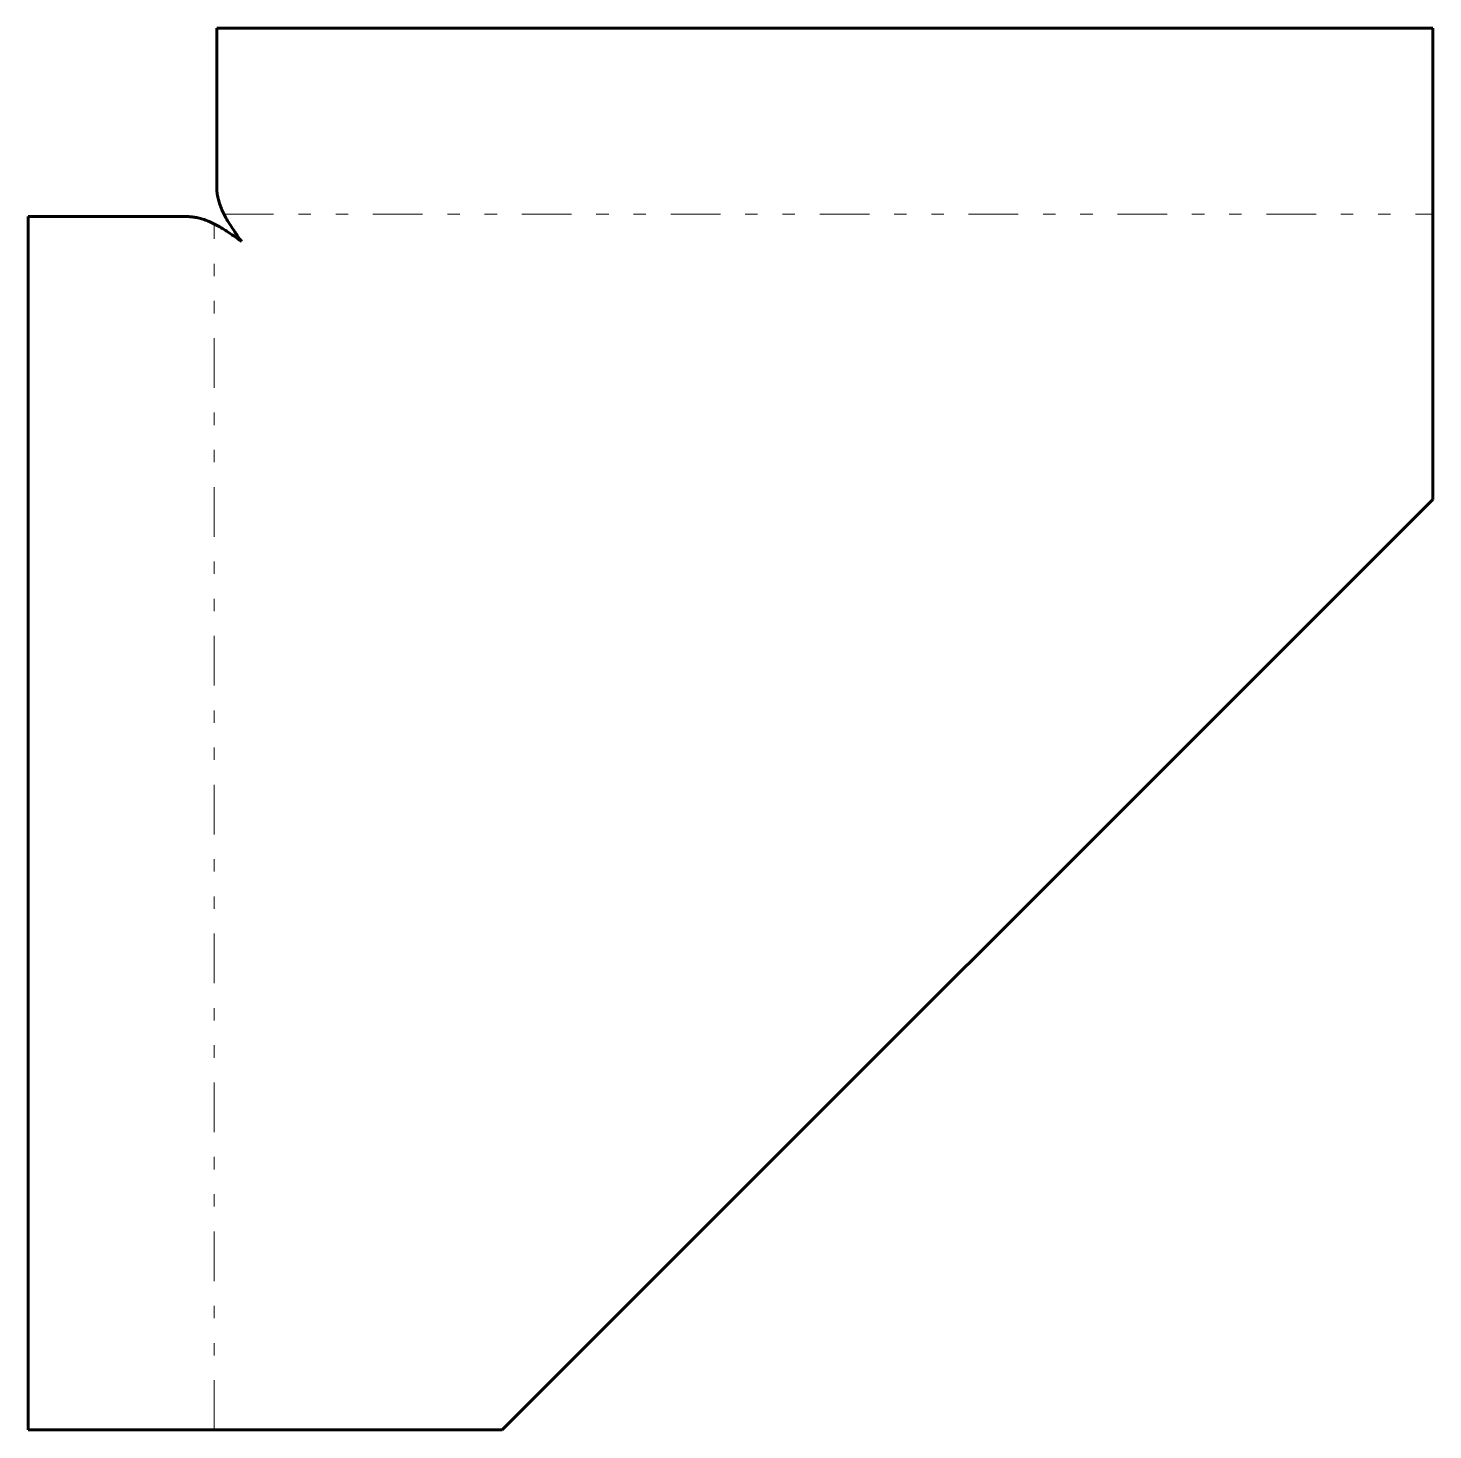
# Model space of a CAD drawing. Header units: millimetres. Extents: x -50 to 63, y -59 to 54.
import ezdxf

# ---------------------------------------------------------------- set-up
doc = ezdxf.new("R2010")
doc.units = ezdxf.units.MM
doc.linetypes.add('K5LT_BASIC', pattern=[0])
doc.linetypes.add('K5LT_CHAIN_LINE_WITH_2_POINTS', pattern=[12, 4, -2, 1, -2, 1, -2])
doc.layers.add('Системный слой', color=7, linetype='Continuous')

msp = doc.modelspace()

# ---------------------------------------------------------------- linework, layer by layer
at = {"layer": 'Системный слой', "color": 5, "linetype": 'K5LT_BASIC', "lineweight": 60, "true_color": 0x0000ff}
for p, q in [((-34.63, 53.74), (63.37, 53.74)), ((-34.63, 53.74), (-34.63, 40.94)), ((63.37, 53.74), (63.37, 40.94)), ((63.37, 40.94), (63.37, 36.54)), ((-49.83, -59.26), (-49.83, 38.54)), ((-37.03, 38.54), (-49.83, 38.54)), ((63.37, 36.54), (63.37, 15.74)), ((63.37, 15.74), (-11.63, -59.26)), ((-37.03, -59.26), (-49.83, -59.26)), ((-32.63, -59.26), (-37.03, -59.26)), ((-11.63, -59.26), (-32.63, -59.26))]:
    msp.add_line(p, q, dxfattribs=at)
at = {"layer": 'Системный слой', "color": 7, "linetype": 'K5LT_CHAIN_LINE_WITH_2_POINTS', "lineweight": 18}
for p, q in [((-34.04, 38.74), (63.37, 38.74)), ((-34.83, -59.26), (-34.83, 37.95))]:
    msp.add_line(p, q, dxfattribs=at)
at = {"layer": 'Системный слой', "color": 5, "linetype": 'K5LT_BASIC', "lineweight": 60, "true_color": 0x0000ff}
for points, knots in [([(-34.63, 40.94), (-34.63, 40.77), (-34.61, 40.47), (-34.53, 40.02), (-34.41, 39.6), (-34.26, 39.19), (-34.06, 38.76), (-33.82, 38.31), (-33.52, 37.83), (-33.12, 37.23), (-32.81, 36.79), (-32.63, 36.54)], [0, 0, 0, 0, 1.322341, 2.531232, 3.613811, 4.753456, 5.913718, 7.134377, 8.425618, 9.901753, 12, 12, 12, 12]), ([(-32.63, 36.54), (-32.84, 36.69), (-33.23, 36.97), (-33.78, 37.34), (-34.26, 37.64), (-34.7, 37.89), (-35.12, 38.1), (-35.54, 38.27), (-35.94, 38.4), (-36.33, 38.48), (-36.69, 38.53), (-36.92, 38.54), (-37.03, 38.54)], [0, 0, 0, 0, 1.872539, 3.496971, 4.838057, 6.133351, 7.380256, 8.603777, 9.813356, 10.977146, 12.038125, 13, 13, 13, 13])]:
    msp.add_open_spline(points, degree=3, knots=knots, dxfattribs=at)

doc.saveas('drawing.dxf')
